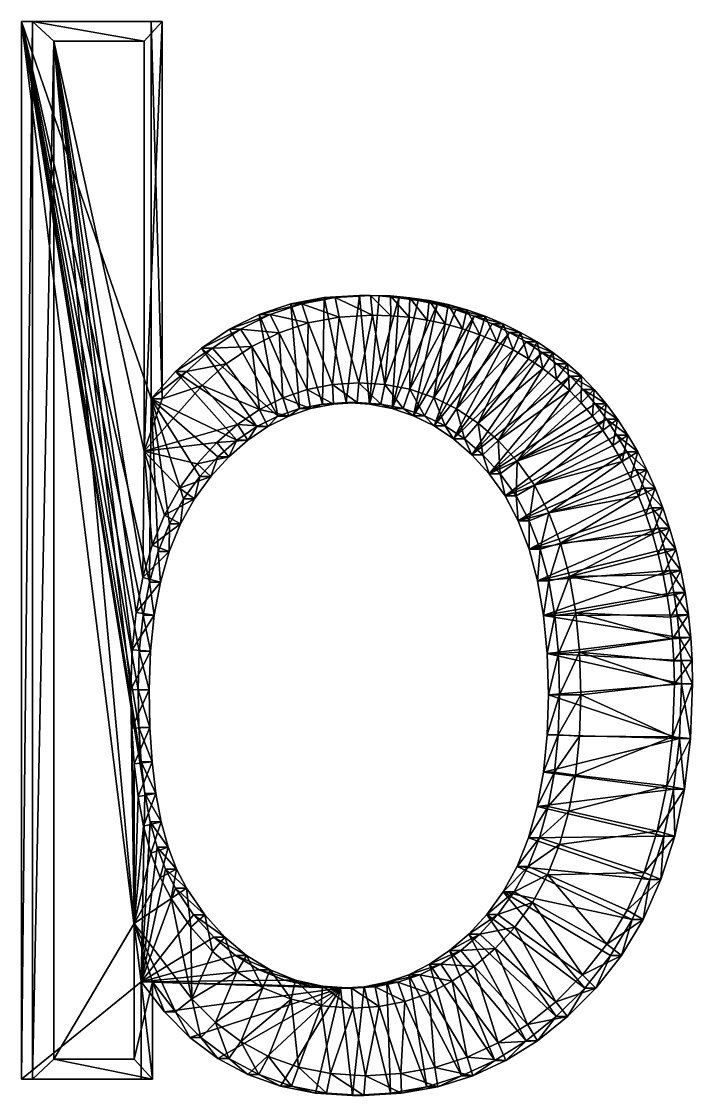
# Model space of a CAD drawing. Header units: metres. Extents: x -136 to 55, y -57 to 41.
# Drawn here: x -117.45 to -108.56, y -12.34 to 1.87 of the extents above; entities that cross this region are included whole.
import ezdxf

# ---------------------------------------------------------------- set-up
doc = ezdxf.new("R2010")
doc.units = ezdxf.units.M
doc.layers.get('0').update_dxf_attribs({"true_color": 0x57e057})

msp = doc.modelspace()

# ---------------------------------------------------------------- meshes
at = {"color": 74, "true_color": 0x58b11a}
mesh = msp.add_polyface(dxfattribs=at)
corners = [(-117.445, -12.125, 0.421), (-117.299, -12.125, 1.942), (-117.299, 1.871, 1.942), (-115.886, -6.462, 0.27), (-115.836, -5.988, 0.266), (-115.739, -6.462, 1.792), (-115.689, -5.988, 1.787), (-115.752, -5.549, 0.258), (-115.65, -9.055, 0.248), (-115.741, -8.721, 0.257), (-115.504, -9.055, 1.769), (-115.594, -8.721, 1.778), (-115.811, -8.346, 0.263), (-115.665, -8.346, 1.785), (-115.862, -7.929, 0.268), (-115.715, -7.929, 1.79), (-115.892, -7.471, 0.271), (-115.746, -7.471, 1.793), (-115.902, -6.972, 0.272), (-115.756, -6.972, 1.793), (-117.299, -12.125, 1.942), (-117.299, 1.871, 1.942), (-115.739, -6.462, 1.792), (-115.689, -5.988, 1.787), (-115.606, -5.549, 1.779), (-115.594, -8.721, 1.778), (-115.665, -8.346, 1.785), (-115.715, -7.929, 1.79), (-115.746, -7.471, 1.793), (-115.756, -6.972, 1.793), (-115.712, -10.838, 1.789), (-115.407, -11.237, 1.76), (-115.952, -10.067, 2.032), (-117.017, -11.863, 2.134), (-117.017, 1.609, 2.134), (-115.978, -6.444, 2.034), (-115.926, -5.949, 2.029), (-115.504, -9.055, 1.769), (-115.731, -9.137, 2.01), (-115.61, -9.456, 1.999), (-115.828, -8.78, 2.02), (-115.902, -8.386, 2.027), (-115.954, -7.954, 2.032), (-115.985, -7.483, 2.035), (-115.996, -6.97, 2.036), (-115.464, -9.736, 1.985), (-117.445, 1.871, 0.421), (-115.859, -10.838, 0.268), (-115.539, -9.348, 0.237)]
mesh.append_faces([[corners[k] for k in face] for face in [(42, 32, 41), (46, 47, 0)]], dxfattribs={"vtx0": -1, "vtx1": -1, "color": 74})
mesh.append_faces([[corners[k] for k in face] for face in [(32, 45, 39), (32, 39, 38), (32, 38, 40), (32, 40, 41), (47, 8, 48), (47, 9, 8), (47, 12, 9)]], dxfattribs={"vtx0": -1, "vtx2": -1, "color": 74})
mesh.append_faces([[corners[k] for k in face] for face in [(3, 4, 5), (4, 7, 6), (8, 9, 10), (9, 12, 11), (12, 14, 13), (14, 16, 15), (16, 18, 17), (18, 3, 19), (5, 6, 22), (6, 24, 23), (11, 13, 25), (13, 15, 26), (15, 17, 27), (17, 19, 28), (19, 5, 29), (30, 31, 32), (22, 23, 35), (25, 26, 40), (26, 27, 41), (27, 28, 42), (28, 29, 43), (29, 22, 44)]], dxfattribs={"vtx1": -1, "color": 74})
mesh.append_faces([[corners[k] for k in face] for face in [(34, 33, 32), (43, 44, 32), (42, 43, 32)]], dxfattribs={"vtx1": -1, "vtx2": -1, "color": 74})
mesh.append_faces([[corners[k] for k in face] for face in [(0, 1, 2), (4, 6, 5), (9, 11, 10), (12, 13, 11), (14, 15, 13), (16, 17, 15), (18, 19, 17), (3, 5, 19), (1, 20, 21), (6, 23, 22), (13, 26, 25), (15, 27, 26), (17, 28, 27), (19, 29, 28), (5, 22, 29), (20, 33, 34), (23, 36, 35), (37, 38, 39), (25, 40, 38), (26, 41, 40), (27, 42, 41), (28, 43, 42), (29, 44, 43), (22, 35, 44)]], dxfattribs={"vtx2": -1, "color": 74})
mesh = msp.add_polyface(dxfattribs=at)
corners = [(-115.752, -5.549, 0.258), (-115.606, -5.549, 1.779), (-115.689, -5.988, 1.787), (-115.635, -5.145, 0.246), (-115.489, -5.145, 1.768), (-115.485, -4.777, 0.232), (-115.339, -4.777, 1.753), (-115.302, -4.445, 0.214), (-115.156, -4.445, 1.736), (-115.085, -4.149, 0.193), (-114.939, -4.149, 1.715), (-114.846, -3.89, 0.17), (-115.606, -5.549, 1.779), (-115.689, -5.988, 1.787), (-115.489, -5.145, 1.768), (-115.339, -4.777, 1.753), (-115.156, -4.445, 1.736), (-114.939, -4.149, 1.715), (-114.699, -3.89, 1.692), (-115.582, -3.124, 1.777), (-115.822, -3.815, 2.019), (-115.055, -2.946, 1.945), (-115.926, -5.949, 2.029), (-115.839, -5.487, 2.021), (-115.715, -5.059, 2.009), (-115.554, -4.664, 1.993), (-115.355, -4.304, 1.974), (-115.119, -3.981, 1.952), (-114.699, -3.89, 1.692), (-114.86, -3.701, 1.927), (-114.585, -3.462, 1.9), (-117.017, 1.609, 2.134), (-115.978, -6.444, 2.034), (-115.996, -6.97, 2.036), (-115.952, -10.067, 2.032), (-114.594, -3.67, 0.146), (-115.728, -3.124, 0.255), (-115.408, -2.761, 0.224), (-115.836, -5.988, 0.266), (-117.445, 1.871, 0.421), (-115.886, -6.462, 0.27), (-115.811, -8.346, 0.263), (-115.859, -10.838, 0.268), (-115.862, -7.929, 0.268), (-115.892, -7.471, 0.271), (-115.902, -6.972, 0.272)]
mesh.append_faces([[corners[k] for k in face] for face in [(11, 36, 35), (9, 36, 11), (7, 36, 9), (5, 36, 7), (3, 36, 5), (0, 36, 3), (38, 39, 0), (40, 39, 38)]], dxfattribs={"vtx0": -1, "vtx1": -1, "color": 74})
mesh.append_faces([[corners[k] for k in face] for face in [(33, 31, 34), (39, 41, 42)]], dxfattribs={"vtx0": -1, "vtx1": -1, "vtx2": -1, "color": 74})
mesh.append_faces([[corners[k] for k in face] for face in [(30, 21, 20), (35, 36, 37), (39, 43, 41), (39, 44, 43), (39, 45, 44)]], dxfattribs={"vtx0": -1, "vtx2": -1, "color": 74})
mesh.append_faces([[corners[k] for k in face] for face in [(0, 3, 1), (3, 5, 4), (5, 7, 6), (7, 9, 8), (9, 11, 10), (1, 4, 12), (4, 6, 14), (6, 8, 15), (8, 10, 16), (10, 18, 17), (13, 12, 22), (12, 14, 23), (14, 15, 24), (15, 16, 25), (16, 17, 26), (17, 28, 27)]], dxfattribs={"vtx1": -1, "color": 74})
mesh.append_faces([[corners[k] for k in face] for face in [(29, 30, 20), (27, 29, 20), (26, 27, 20), (25, 26, 20), (24, 25, 20), (23, 24, 20), (22, 23, 31), (32, 22, 31), (33, 32, 31), (40, 45, 39)]], dxfattribs={"vtx1": -1, "vtx2": -1, "color": 74})
mesh.append_faces([[corners[k] for k in face] for face in [(0, 1, 2), (3, 4, 1), (5, 6, 4), (7, 8, 6), (9, 10, 8), (1, 12, 13), (4, 14, 12), (6, 15, 14), (8, 16, 15), (10, 17, 16), (19, 20, 21), (12, 23, 22), (14, 24, 23), (15, 25, 24), (16, 26, 25), (17, 27, 26), (28, 29, 27)]], dxfattribs={"vtx2": -1, "color": 74})
mesh = msp.add_polyface(dxfattribs=at)
corners = [(-113.881, -1.865, 0.077), (-114.299, -2.005, 0.118), (-113.734, -1.865, 1.599), (-114.153, -2.005, 1.639), (-114.693, -2.201, 0.156), (-114.547, -2.201, 1.677), (-115.062, -2.453, 0.191), (-114.916, -2.453, 1.713), (-115.408, -2.761, 0.224), (-115.261, -2.761, 1.746), (-115.728, -3.124, 0.255), (-115.582, -3.124, 1.777), (-115.728, 1.871, 0.255), (-115.582, 1.871, 1.777), (-117.445, 1.871, 0.421), (-117.299, 1.871, 1.942), (-117.445, -12.125, 0.421), (-113.734, -1.865, 1.599), (-114.153, -2.005, 1.639), (-114.547, -2.201, 1.677), (-114.916, -2.453, 1.713), (-115.261, -2.761, 1.746), (-115.582, -3.124, 1.777), (-115.582, 1.871, 1.777), (-117.299, 1.871, 1.942), (-117.299, -12.125, 1.942), (-113.648, -2.119, 1.81), (-114.032, -2.248, 1.847), (-114.394, -2.428, 1.882), (-114.735, -2.66, 1.915), (-115.055, -2.946, 1.945), (-115.822, -3.815, 2.019), (-115.822, 1.609, 2.019), (-117.017, 1.609, 2.134), (-117.299, -12.125, 1.942), (-113.986, -3.11, 1.842), (-113.663, -2.998, 1.811), (-114.294, -3.265, 1.872), (-115.839, -5.487, 2.021), (-113.763, -3.252, 0.066), (-114.052, -3.352, 0.094), (-114.329, -3.491, 0.121), (-115.752, -5.549, 0.258)]
mesh.append_faces([[corners[k] for k in face] for face in [(10, 14, 12)]], dxfattribs={"vtx0": -1, "color": 74})
mesh.append_faces([[corners[k] for k in face] for face in [(40, 1, 39)]], dxfattribs={"vtx0": -1, "vtx1": -1, "color": 74})
mesh.append_faces([[corners[k] for k in face] for face in [(38, 31, 33), (42, 14, 10)]], dxfattribs={"vtx0": -1, "vtx1": -1, "vtx2": -1, "color": 74})
mesh.append_faces([[corners[k] for k in face] for face in [(35, 27, 28), (37, 28, 29), (37, 29, 30), (39, 1, 0), (40, 4, 1), (40, 6, 4), (41, 8, 6)]], dxfattribs={"vtx0": -1, "vtx2": -1, "color": 74})
mesh.append_faces([[corners[k] for k in face] for face in [(0, 1, 2), (1, 4, 3), (4, 6, 5), (6, 8, 7), (8, 10, 9), (10, 12, 11), (12, 14, 13), (14, 16, 15), (2, 3, 17), (3, 5, 18), (5, 7, 19), (7, 9, 20), (9, 11, 21), (11, 13, 22), (13, 15, 23), (15, 25, 24), (17, 18, 26), (18, 19, 27), (19, 20, 28), (20, 21, 29), (21, 22, 30), (22, 23, 31), (23, 24, 32), (24, 34, 33)]], dxfattribs={"vtx1": -1, "color": 74})
mesh.append_faces([[corners[k] for k in face] for face in [(35, 36, 27), (37, 35, 28)]], dxfattribs={"vtx1": -1, "vtx2": -1, "color": 74})
mesh.append_faces([[corners[k] for k in face] for face in [(1, 3, 2), (4, 5, 3), (6, 7, 5), (8, 9, 7), (10, 11, 9), (12, 13, 11), (14, 15, 13), (3, 18, 17), (5, 19, 18), (7, 20, 19), (9, 21, 20), (11, 22, 21), (13, 23, 22), (15, 24, 23), (18, 27, 26), (19, 28, 27), (20, 29, 28), (21, 30, 29), (23, 32, 31), (24, 33, 32), (31, 32, 33)]], dxfattribs={"vtx2": -1, "color": 74})
mesh = msp.add_polyface(dxfattribs=at)
corners = [(-111.943, -1.876, -0.109), (-112.194, -1.822, -0.085), (-111.796, -1.876, 1.412), (-112.047, -1.822, 1.436), (-112.449, -1.784, -0.06), (-112.302, -1.784, 1.461), (-112.708, -1.761, -0.035), (-112.562, -1.761, 1.486), (-112.971, -1.753, -0.01), (-112.825, -1.753, 1.511), (-113.438, -1.781, 0.035), (-113.292, -1.781, 1.556), (-113.881, -1.865, 0.077), (-113.734, -1.865, 1.599), (-112.047, -1.822, 1.436), (-112.302, -1.784, 1.461), (-112.562, -1.761, 1.486), (-112.825, -1.753, 1.511), (-113.292, -1.781, 1.556), (-113.734, -1.865, 1.599), (-112.073, -2.08, 1.658), (-111.838, -2.131, 1.636), (-112.312, -2.044, 1.681), (-112.556, -2.023, 1.705), (-112.8, -2.015, 1.728), (-113.239, -2.042, 1.771), (-113.648, -2.119, 1.81), (-113.315, -3.192, 1.558), (-113.328, -2.932, 1.779), (-113.663, -2.998, 1.811), (-113.001, -3.172, 1.528), (-112.98, -2.91, 1.746), (-112.69, -3.192, 1.498), (-112.636, -2.931, 1.712), (-112.305, -2.995, 1.681), (-111.987, -3.103, 1.65), (-114.032, -2.248, 1.847), (-112.539, -3.249, -0.052), (-112.255, -3.346, -0.079), (-112.836, -3.192, -0.023), (-113.147, -3.172, 0.007), (-113.461, -3.192, 0.037), (-113.763, -3.252, 0.066)]
mesh.append_faces([[corners[k] for k in face] for face in [(37, 0, 38), (39, 4, 37), (40, 8, 39), (41, 10, 40), (42, 12, 41)]], dxfattribs={"vtx0": -1, "vtx1": -1, "color": 74})
mesh.append_faces([[corners[k] for k in face] for face in [(34, 21, 20), (34, 20, 22), (33, 22, 23), (33, 23, 24), (31, 24, 25), (28, 25, 26), (29, 26, 36), (37, 1, 0), (37, 4, 1), (39, 6, 4), (39, 8, 6), (40, 10, 8), (41, 12, 10)]], dxfattribs={"vtx0": -1, "vtx2": -1, "color": 74})
mesh.append_faces([[corners[k] for k in face] for face in [(0, 1, 2), (1, 4, 3), (4, 6, 5), (6, 8, 7), (8, 10, 9), (10, 12, 11), (3, 5, 14), (5, 7, 15), (7, 9, 16), (9, 11, 17), (11, 13, 18), (14, 15, 20), (15, 16, 22), (16, 17, 23), (17, 18, 24), (18, 19, 25)]], dxfattribs={"vtx1": -1, "color": 74})
mesh.append_faces([[corners[k] for k in face] for face in [(34, 35, 21), (33, 34, 22), (31, 33, 24), (28, 31, 25), (29, 28, 26)]], dxfattribs={"vtx1": -1, "vtx2": -1, "color": 74})
mesh.append_faces([[corners[k] for k in face] for face in [(1, 3, 2), (4, 5, 3), (6, 7, 5), (8, 9, 7), (10, 11, 9), (12, 13, 11), (5, 15, 14), (7, 16, 15), (9, 17, 16), (11, 18, 17), (13, 19, 18), (14, 20, 21), (15, 22, 20), (16, 23, 22), (17, 24, 23), (18, 25, 24), (19, 26, 25), (27, 28, 29), (30, 31, 28), (32, 33, 31)]], dxfattribs={"vtx2": -1, "color": 74})
mesh = msp.add_polyface(dxfattribs=at)
corners = [(-110.983, -2.244, -0.202), (-111.214, -2.13, -0.179), (-110.837, -2.244, 1.32), (-111.067, -2.13, 1.342), (-111.453, -2.03, -0.156), (-111.306, -2.03, 1.365), (-111.696, -1.945, -0.133), (-111.549, -1.945, 1.388), (-111.943, -1.876, -0.109), (-111.796, -1.876, 1.412), (-111.984, -3.48, -0.105), (-111.838, -3.48, 1.416), (-112.108, -3.346, 1.442), (-111.727, -3.653, -0.13), (-111.58, -3.653, 1.391), (-110.837, -2.244, 1.32), (-111.067, -2.13, 1.342), (-111.306, -2.03, 1.365), (-111.549, -1.945, 1.388), (-111.796, -1.876, 1.412), (-112.047, -1.822, 1.436), (-112.047, -1.822, 1.436), (-111.838, -3.48, 1.416), (-112.108, -3.346, 1.442), (-111.58, -3.653, 1.391), (-110.938, -2.475, 1.549), (-110.734, -2.593, 1.529), (-111.154, -2.369, 1.57), (-111.378, -2.275, 1.591), (-111.606, -2.196, 1.613), (-111.838, -2.131, 1.636), (-111.686, -3.253, 1.621), (-111.987, -3.103, 1.65), (-111.401, -3.445, 1.594), (-111.336, -3.865, 1.368), (-111.134, -3.676, 1.568), (-110.542, -2.722, 1.511), (-111.483, -3.865, -0.153), (-110.18, -2.824, -0.279), (-111.252, -4.115, -0.176), (-110.557, -2.509, -0.243), (-110.764, -2.37, -0.223), (-112.255, -3.346, -0.079)]
mesh.append_faces([[corners[k] for k in face] for face in [(37, 38, 39), (13, 40, 37), (10, 0, 13), (42, 4, 10)]], dxfattribs={"vtx0": -1, "vtx1": -1, "color": 74})
mesh.append_faces([[corners[k] for k in face] for face in [(33, 36, 26), (33, 26, 25), (31, 25, 27), (31, 27, 28), (32, 28, 29), (32, 29, 30), (13, 41, 40), (13, 0, 41), (10, 1, 0), (10, 4, 1), (42, 6, 4), (42, 8, 6)]], dxfattribs={"vtx0": -1, "vtx2": -1, "color": 74})
mesh.append_faces([[corners[k] for k in face] for face in [(0, 1, 2), (1, 4, 3), (4, 6, 5), (6, 8, 7), (10, 13, 11), (2, 3, 15), (3, 5, 16), (5, 7, 17), (7, 9, 18), (9, 20, 19), (11, 14, 22), (15, 16, 25), (16, 17, 27), (17, 18, 28), (18, 19, 29), (19, 21, 30), (22, 24, 31), (24, 34, 33)]], dxfattribs={"vtx1": -1, "color": 74})
mesh.append_faces([[corners[k] for k in face] for face in [(33, 35, 36), (31, 33, 25), (32, 31, 28)]], dxfattribs={"vtx1": -1, "vtx2": -1, "color": 74})
mesh.append_faces([[corners[k] for k in face] for face in [(1, 3, 2), (4, 5, 3), (6, 7, 5), (8, 9, 7), (10, 11, 12), (13, 14, 11), (3, 16, 15), (5, 17, 16), (7, 18, 17), (9, 19, 18), (20, 21, 19), (11, 22, 23), (14, 24, 22), (15, 25, 26), (16, 27, 25), (17, 28, 27), (18, 29, 28), (19, 30, 29), (22, 31, 32), (24, 33, 31), (34, 35, 33)]], dxfattribs={"vtx2": -1, "color": 74})
mesh = msp.add_polyface(dxfattribs=at)
corners = [(-109.563, -3.602, -0.338), (-109.701, -3.39, -0.325), (-109.416, -3.602, 1.183), (-109.555, -3.39, 1.196), (-109.85, -3.189, -0.311), (-109.703, -3.189, 1.211), (-110.009, -3, -0.295), (-109.862, -3, 1.226), (-110.18, -2.824, -0.279), (-110.033, -2.824, 1.242), (-110.362, -2.66, -0.261), (-110.216, -2.66, 1.26), (-110.557, -2.509, -0.243), (-110.411, -2.509, 1.279), (-110.764, -2.37, -0.223), (-110.618, -2.37, 1.299), (-110.983, -2.244, -0.202), (-110.837, -2.244, 1.32), (-109.416, -3.602, 1.183), (-109.287, -3.825, 1.171), (-109.555, -3.39, 1.196), (-109.703, -3.189, 1.211), (-109.862, -3, 1.226), (-110.033, -2.824, 1.242), (-110.216, -2.66, 1.26), (-110.411, -2.509, 1.279), (-110.618, -2.37, 1.299), (-110.837, -2.244, 1.32), (-109.617, -3.74, 1.422), (-109.748, -3.54, 1.434), (-109.887, -3.352, 1.448), (-110.034, -3.177, 1.462), (-110.192, -3.014, 1.477), (-110.362, -2.862, 1.493), (-110.542, -2.722, 1.511), (-110.734, -2.593, 1.529), (-110.882, -3.949, 1.544), (-111.134, -3.676, 1.568), (-111.252, -4.115, -0.176), (-111.483, -3.865, -0.153)]
mesh.append_faces([[corners[k] for k in face] for face in [(36, 29, 30), (36, 30, 31), (36, 31, 32), (37, 32, 33), (37, 33, 34), (38, 4, 1), (38, 6, 4), (38, 8, 6), (39, 10, 8), (39, 12, 10)]], dxfattribs={"vtx0": -1, "vtx2": -1, "color": 74})
mesh.append_faces([[corners[k] for k in face] for face in [(0, 1, 2), (1, 4, 3), (4, 6, 5), (6, 8, 7), (8, 10, 9), (10, 12, 11), (12, 14, 13), (14, 16, 15), (2, 3, 18), (3, 5, 20), (5, 7, 21), (7, 9, 22), (9, 11, 23), (11, 13, 24), (13, 15, 25), (15, 17, 26), (18, 20, 28), (20, 21, 29), (21, 22, 30), (22, 23, 31), (23, 24, 32), (24, 25, 33), (25, 26, 34), (26, 27, 35)]], dxfattribs={"vtx1": -1, "color": 74})
mesh.append_faces([[corners[k] for k in face] for face in [(37, 36, 32)]], dxfattribs={"vtx1": -1, "vtx2": -1, "color": 74})
mesh.append_faces([[corners[k] for k in face] for face in [(1, 3, 2), (4, 5, 3), (6, 7, 5), (8, 9, 7), (10, 11, 9), (12, 13, 11), (14, 15, 13), (16, 17, 15), (2, 18, 19), (3, 20, 18), (5, 21, 20), (7, 22, 21), (9, 23, 22), (11, 24, 23), (13, 25, 24), (15, 26, 25), (17, 27, 26), (20, 29, 28), (21, 30, 29), (22, 31, 30), (23, 32, 31), (24, 33, 32), (25, 34, 33), (26, 35, 34)]], dxfattribs={"vtx2": -1, "color": 74})
mesh = msp.add_polyface(dxfattribs=at)
corners = [(-114.846, -3.89, 0.17), (-114.699, -3.89, 1.692), (-114.939, -4.149, 1.715), (-114.594, -3.67, 0.146), (-114.447, -3.67, 1.667), (-114.329, -3.491, 0.121), (-114.183, -3.491, 1.642), (-114.052, -3.352, 0.094), (-113.906, -3.352, 1.615), (-113.763, -3.252, 0.066), (-113.617, -3.252, 1.588), (-113.461, -3.192, 0.037), (-113.315, -3.192, 1.558), (-113.147, -3.172, 0.007), (-113.001, -3.172, 1.528), (-112.836, -3.192, -0.023), (-112.69, -3.192, 1.498), (-112.539, -3.249, -0.052), (-112.392, -3.249, 1.47), (-112.255, -3.346, -0.079), (-112.108, -3.346, 1.442), (-111.984, -3.48, -0.105), (-114.699, -3.89, 1.692), (-114.939, -4.149, 1.715), (-114.447, -3.67, 1.667), (-114.183, -3.491, 1.642), (-113.906, -3.352, 1.615), (-113.617, -3.252, 1.588), (-113.315, -3.192, 1.558), (-113.001, -3.172, 1.528), (-112.69, -3.192, 1.498), (-112.392, -3.249, 1.47), (-112.108, -3.346, 1.442), (-111.838, -3.48, 1.416), (-114.86, -3.701, 1.927), (-114.585, -3.462, 1.9), (-114.294, -3.265, 1.872), (-113.986, -3.11, 1.842), (-113.663, -2.998, 1.811), (-113.328, -2.932, 1.779), (-112.98, -2.91, 1.746), (-112.636, -2.931, 1.712), (-112.305, -2.995, 1.681), (-111.987, -3.103, 1.65), (-111.838, -3.48, 1.416), (-115.055, -2.946, 1.945), (-115.062, -2.453, 0.191), (-115.408, -2.761, 0.224)]
mesh.append_faces([[corners[k] for k in face] for face in [(5, 46, 7), (3, 47, 5)]], dxfattribs={"vtx0": -1, "vtx1": -1, "color": 74})
mesh.append_faces([[corners[k] for k in face] for face in [(0, 3, 1), (3, 5, 4), (5, 7, 6), (7, 9, 8), (9, 11, 10), (11, 13, 12), (13, 15, 14), (15, 17, 16), (17, 19, 18), (19, 21, 20), (1, 4, 22), (4, 6, 24), (6, 8, 25), (8, 10, 26), (10, 12, 27), (12, 14, 28), (14, 16, 29), (16, 18, 30), (18, 20, 31), (20, 33, 32), (22, 24, 34), (24, 25, 35), (25, 26, 36), (26, 27, 37), (27, 28, 38), (28, 29, 39), (29, 30, 40), (30, 31, 41), (31, 32, 42), (32, 44, 43)]], dxfattribs={"vtx1": -1, "color": 74})
mesh.append_faces([[corners[k] for k in face] for face in [(35, 36, 45)]], dxfattribs={"vtx1": -1, "vtx2": -1, "color": 74})
mesh.append_faces([[corners[k] for k in face] for face in [(0, 1, 2), (3, 4, 1), (5, 6, 4), (7, 8, 6), (9, 10, 8), (11, 12, 10), (13, 14, 12), (15, 16, 14), (17, 18, 16), (19, 20, 18), (1, 22, 23), (4, 24, 22), (6, 25, 24), (8, 26, 25), (10, 27, 26), (12, 28, 27), (14, 29, 28), (16, 30, 29), (18, 31, 30), (20, 32, 31), (24, 35, 34), (25, 36, 35), (26, 37, 36), (27, 38, 37), (31, 42, 41), (32, 43, 42)]], dxfattribs={"vtx2": -1, "color": 74})
mesh = msp.add_polyface(dxfattribs=at)
corners = [(-111.727, -3.653, -0.13), (-111.483, -3.865, -0.153), (-111.58, -3.653, 1.391), (-111.336, -3.865, 1.368), (-111.252, -4.115, -0.176), (-111.106, -4.115, 1.346), (-111.044, -4.406, -0.196), (-110.898, -4.406, 1.326), (-110.868, -4.739, -0.213), (-110.722, -4.739, 1.309), (-110.724, -5.114, -0.226), (-110.578, -5.114, 1.295), (-110.612, -5.531, -0.237), (-110.466, -5.531, 1.284), (-110.533, -5.991, -0.245), (-111.58, -3.653, 1.391), (-111.336, -3.865, 1.368), (-111.106, -4.115, 1.346), (-110.898, -4.406, 1.326), (-110.722, -4.739, 1.309), (-110.578, -5.114, 1.295), (-110.466, -5.531, 1.284), (-110.386, -5.991, 1.276), (-110.386, -5.991, 1.276), (-111.134, -3.676, 1.568), (-110.882, -3.949, 1.544), (-110.655, -4.267, 1.522), (-110.463, -4.63, 1.503), (-110.309, -5.032, 1.488), (-110.19, -5.475, 1.477), (-110.106, -5.956, 1.469), (-108.897, -5.729, 1.352), (-109.092, -4.914, 1.371), (-109.276, -4.409, 1.389), (-109.381, -4.174, 1.399), (-109.495, -3.951, 1.41), (-109.617, -3.74, 1.422), (-109.748, -3.54, 1.434), (-108.863, -5.396, -0.406), (-109.011, -4.835, -0.391), (-109.203, -4.307, -0.373), (-109.102, -4.565, -0.383), (-109.314, -4.061, -0.362), (-109.433, -3.825, -0.351), (-109.563, -3.602, -0.338), (-109.701, -3.39, -0.325)]
mesh.append_faces([[corners[k] for k in face] for face in [(12, 38, 14), (10, 39, 12), (8, 40, 10), (6, 43, 8), (4, 45, 6)]], dxfattribs={"vtx0": -1, "vtx1": -1, "color": 74})
mesh.append_faces([[corners[k] for k in face] for face in [(27, 33, 34), (27, 34, 35), (26, 35, 36), (26, 36, 37), (10, 40, 41), (8, 42, 40), (8, 43, 42), (6, 44, 43), (6, 45, 44)]], dxfattribs={"vtx0": -1, "vtx2": -1, "color": 74})
mesh.append_faces([[corners[k] for k in face] for face in [(0, 1, 2), (1, 4, 3), (4, 6, 5), (6, 8, 7), (8, 10, 9), (10, 12, 11), (12, 14, 13), (2, 3, 15), (3, 5, 16), (5, 7, 17), (7, 9, 18), (9, 11, 19), (11, 13, 20), (13, 22, 21), (16, 17, 24), (17, 18, 25), (18, 19, 26), (19, 20, 27), (20, 21, 28), (21, 23, 29)]], dxfattribs={"vtx1": -1, "color": 74})
mesh.append_faces([[corners[k] for k in face] for face in [(29, 30, 31), (28, 29, 32), (27, 28, 33), (26, 27, 35), (25, 26, 37)]], dxfattribs={"vtx1": -1, "vtx2": -1, "color": 74})
mesh.append_faces([[corners[k] for k in face] for face in [(1, 3, 2), (4, 5, 3), (6, 7, 5), (8, 9, 7), (10, 11, 9), (12, 13, 11), (3, 16, 15), (5, 17, 16), (7, 18, 17), (9, 19, 18), (11, 20, 19), (13, 21, 20), (22, 23, 21), (17, 25, 24), (18, 26, 25), (19, 27, 26), (20, 28, 27), (21, 29, 28), (23, 30, 29)]], dxfattribs={"vtx2": -1, "color": 74})
mesh = msp.add_polyface(dxfattribs=at)
corners = [(-108.807, -5.685, -0.411), (-108.66, -5.685, 1.11), (-108.617, -5.98, 1.106), (-108.863, -5.396, -0.406), (-108.716, -5.396, 1.116), (-108.931, -5.113, -0.399), (-108.784, -5.113, 1.122), (-109.011, -4.835, -0.391), (-108.865, -4.835, 1.13), (-109.102, -4.565, -0.383), (-108.956, -4.565, 1.139), (-109.203, -4.307, -0.373), (-109.057, -4.307, 1.148), (-109.314, -4.061, -0.362), (-109.167, -4.061, 1.159), (-109.433, -3.825, -0.351), (-109.287, -3.825, 1.171), (-109.563, -3.602, -0.338), (-109.416, -3.602, 1.183), (-108.66, -5.685, 1.11), (-108.617, -5.98, 1.106), (-108.716, -5.396, 1.116), (-108.784, -5.113, 1.122), (-108.865, -4.835, 1.13), (-108.956, -4.565, 1.139), (-109.057, -4.307, 1.148), (-109.167, -4.061, 1.159), (-109.287, -3.825, 1.171), (-108.897, -5.729, 1.352), (-108.855, -6.012, 1.348), (-108.95, -5.452, 1.358), (-109.015, -5.18, 1.364), (-109.092, -4.914, 1.371), (-109.18, -4.655, 1.38), (-109.276, -4.409, 1.389), (-109.381, -4.174, 1.399), (-109.495, -3.951, 1.41), (-109.416, -3.602, 1.183), (-109.617, -3.74, 1.422), (-110.19, -5.475, 1.477), (-110.309, -5.032, 1.488), (-110.533, -5.991, -0.245), (-110.612, -5.531, -0.237), (-110.724, -5.114, -0.226)]
mesh.append_faces([[corners[k] for k in face] for face in [(39, 28, 30), (39, 30, 31), (39, 31, 32), (40, 32, 33), (40, 33, 34), (41, 3, 0), (42, 5, 3), (42, 7, 5), (43, 9, 7)]], dxfattribs={"vtx0": -1, "vtx2": -1, "color": 74})
mesh.append_faces([[corners[k] for k in face] for face in [(0, 3, 1), (3, 5, 4), (5, 7, 6), (7, 9, 8), (9, 11, 10), (11, 13, 12), (13, 15, 14), (15, 17, 16), (1, 4, 19), (4, 6, 21), (6, 8, 22), (8, 10, 23), (10, 12, 24), (12, 14, 25), (14, 16, 26), (16, 18, 27), (19, 21, 28), (21, 22, 30), (22, 23, 31), (23, 24, 32), (24, 25, 33), (25, 26, 34), (26, 27, 35), (27, 37, 36)]], dxfattribs={"vtx1": -1, "color": 74})
mesh.append_faces([[corners[k] for k in face] for face in [(0, 1, 2), (3, 4, 1), (5, 6, 4), (7, 8, 6), (9, 10, 8), (11, 12, 10), (13, 14, 12), (15, 16, 14), (17, 18, 16), (1, 19, 20), (4, 21, 19), (6, 22, 21), (8, 23, 22), (10, 24, 23), (12, 25, 24), (14, 26, 25), (16, 27, 26), (19, 28, 29), (21, 30, 28), (22, 31, 30), (23, 32, 31), (24, 33, 32), (25, 34, 33), (26, 35, 34), (27, 36, 35), (37, 38, 36)]], dxfattribs={"vtx2": -1, "color": 74})
mesh = msp.add_polyface(dxfattribs=at)
corners = [(-108.734, -7.616, -0.418), (-108.708, -6.896, -0.421), (-108.588, -7.616, 1.103), (-108.562, -6.896, 1.101), (-108.714, -6.585, -0.42), (-108.568, -6.585, 1.101), (-108.733, -6.28, -0.418), (-108.586, -6.28, 1.103), (-108.764, -5.98, -0.415), (-108.617, -5.98, 1.106), (-108.807, -5.685, -0.411), (-110.533, -5.991, -0.245), (-110.386, -5.991, 1.276), (-110.466, -5.531, 1.284), (-110.485, -6.494, -0.25), (-110.338, -6.494, 1.272), (-110.469, -7.039, -0.251), (-110.322, -7.039, 1.27), (-110.485, -7.571, -0.25), (-110.339, -7.571, 1.272), (-108.588, -7.616, 1.103), (-108.562, -6.896, 1.101), (-108.568, -6.585, 1.101), (-108.586, -6.28, 1.103), (-108.617, -5.98, 1.106), (-108.66, -5.685, 1.11), (-110.386, -5.991, 1.276), (-110.338, -6.494, 1.272), (-110.322, -7.039, 1.27), (-110.339, -7.571, 1.272), (-108.827, -7.596, 1.346), (-108.802, -6.894, 1.343), (-108.807, -6.596, 1.344), (-108.825, -6.301, 1.346), (-108.855, -6.012, 1.348), (-108.66, -5.685, 1.11), (-110.106, -5.956, 1.469), (-110.057, -6.477, 1.464), (-110.04, -7.039, 1.463), (-108.897, -5.729, 1.352)]
mesh.append_faces([[corners[k] for k in face] for face in [(14, 1, 16), (11, 6, 14)]], dxfattribs={"vtx0": -1, "vtx1": -1, "color": 74})
mesh.append_faces([[corners[k] for k in face] for face in [(38, 30, 31), (37, 31, 32), (37, 32, 33), (36, 33, 34), (36, 34, 39), (16, 1, 0), (14, 4, 1), (14, 6, 4), (11, 8, 6), (11, 10, 8)]], dxfattribs={"vtx0": -1, "vtx2": -1, "color": 74})
mesh.append_faces([[corners[k] for k in face] for face in [(0, 1, 2), (1, 4, 3), (4, 6, 5), (6, 8, 7), (8, 10, 9), (11, 14, 12), (14, 16, 15), (16, 18, 17), (2, 3, 20), (3, 5, 21), (5, 7, 22), (7, 9, 23), (9, 25, 24), (12, 15, 26), (15, 17, 27), (17, 19, 28), (20, 21, 30), (21, 22, 31), (22, 23, 32), (23, 24, 33), (24, 35, 34), (26, 27, 36), (27, 28, 37), (28, 29, 38)]], dxfattribs={"vtx1": -1, "color": 74})
mesh.append_faces([[corners[k] for k in face] for face in [(37, 38, 31), (36, 37, 33)]], dxfattribs={"vtx1": -1, "vtx2": -1, "color": 74})
mesh.append_faces([[corners[k] for k in face] for face in [(1, 3, 2), (4, 5, 3), (6, 7, 5), (8, 9, 7), (11, 12, 13), (14, 15, 12), (16, 17, 15), (18, 19, 17), (3, 21, 20), (5, 22, 21), (7, 23, 22), (9, 24, 23), (15, 27, 26), (17, 28, 27), (19, 29, 28), (21, 31, 30), (22, 32, 31), (23, 33, 32), (24, 34, 33), (27, 37, 36), (28, 38, 37)]], dxfattribs={"vtx2": -1, "color": 74})
mesh = msp.add_polyface(dxfattribs=at)
corners = [(-108.943, -8.911, -0.398), (-108.797, -8.911, 1.123), (-108.98, -9.486, 1.141), (-108.813, -8.287, -0.411), (-108.666, -8.287, 1.111), (-108.734, -7.616, -0.418), (-108.588, -7.616, 1.103), (-110.485, -7.571, -0.25), (-110.535, -8.065, -0.245), (-110.339, -7.571, 1.272), (-110.389, -8.065, 1.277), (-110.619, -8.52, -0.237), (-110.472, -8.52, 1.285), (-110.735, -8.935, -0.225), (-110.589, -8.935, 1.296), (-110.885, -9.312, -0.211), (-110.739, -9.312, 1.31), (-108.98, -9.486, 1.141), (-108.797, -8.911, 1.123), (-108.666, -8.287, 1.111), (-108.588, -7.616, 1.103), (-110.339, -7.571, 1.272), (-110.389, -8.065, 1.277), (-110.472, -8.52, 1.285), (-110.589, -8.935, 1.296), (-110.739, -9.312, 1.31), (-109.203, -9.392, 1.382), (-109.028, -8.844, 1.365), (-108.903, -8.245, 1.353), (-108.827, -7.596, 1.346), (-110.057, -7.589, 1.464), (-110.04, -7.039, 1.463), (-110.109, -8.102, 1.469), (-110.197, -8.579, 1.478), (-110.321, -9.02, 1.49), (-110.482, -9.424, 1.505), (-109.126, -9.486, -0.38), (-110.469, -7.039, -0.251)]
mesh.append_faces([[corners[k] for k in face] for face in [(13, 36, 15), (11, 0, 13), (8, 3, 11), (7, 5, 8), (37, 5, 7)]], dxfattribs={"vtx0": -1, "vtx1": -1, "color": 74})
mesh.append_faces([[corners[k] for k in face] for face in [(34, 26, 27), (33, 27, 28), (32, 28, 29), (13, 0, 36), (11, 3, 0), (8, 5, 3)]], dxfattribs={"vtx0": -1, "vtx2": -1, "color": 74})
mesh.append_faces([[corners[k] for k in face] for face in [(0, 3, 1), (3, 5, 4), (7, 8, 9), (8, 11, 10), (11, 13, 12), (13, 15, 14), (2, 1, 17), (1, 4, 18), (4, 6, 19), (9, 10, 21), (10, 12, 22), (12, 14, 23), (14, 16, 24), (17, 18, 26), (18, 19, 27), (19, 20, 28), (21, 22, 30), (22, 23, 32), (23, 24, 33), (24, 25, 34)]], dxfattribs={"vtx1": -1, "color": 74})
mesh.append_faces([[corners[k] for k in face] for face in [(34, 35, 26), (33, 34, 27), (32, 33, 28), (30, 32, 29), (31, 30, 29)]], dxfattribs={"vtx1": -1, "vtx2": -1, "color": 74})
mesh.append_faces([[corners[k] for k in face] for face in [(0, 1, 2), (3, 4, 1), (5, 6, 4), (8, 10, 9), (11, 12, 10), (13, 14, 12), (15, 16, 14), (1, 18, 17), (4, 19, 18), (6, 20, 19), (10, 22, 21), (12, 23, 22), (14, 24, 23), (16, 25, 24), (18, 27, 26), (19, 28, 27), (20, 29, 28), (21, 30, 31), (22, 32, 30), (23, 33, 32), (24, 34, 33), (25, 35, 34)]], dxfattribs={"vtx2": -1, "color": 74})
mesh = msp.add_polyface(dxfattribs=at)
corners = [(-112.318, -10.745, -0.073), (-112.608, -10.844, -0.045), (-112.172, -10.745, 1.448), (-112.461, -10.844, 1.476), (-113.964, -10.816, 0.085), (-113.817, -10.816, 1.607), (-113.459, -10.897, 1.572), (-114.299, -10.681, 0.118), (-114.153, -10.681, 1.639), (-114.611, -10.492, 0.148), (-114.465, -10.492, 1.669), (-114.9, -10.249, 0.176), (-114.754, -10.249, 1.697), (-115.166, -9.951, 0.201), (-115.019, -9.951, 1.723), (-115.408, -9.6, 0.224), (-115.262, -9.6, 1.746), (-115.539, -9.348, 0.237), (-115.393, -9.348, 1.759), (-115.65, -9.055, 0.248), (-115.504, -9.055, 1.769), (-112.172, -10.745, 1.448), (-112.461, -10.844, 1.476), (-113.817, -10.816, 1.607), (-113.459, -10.897, 1.572), (-114.153, -10.681, 1.639), (-114.465, -10.492, 1.669), (-114.754, -10.249, 1.697), (-115.019, -9.951, 1.723), (-115.262, -9.6, 1.746), (-115.393, -9.348, 1.759), (-115.504, -9.055, 1.769), (-115.594, -8.721, 1.778), (-115.594, -8.721, 1.778), (-115.407, -11.237, 1.76), (-115.189, -11.064, 1.958), (-115.952, -10.067, 2.032), (-114.249, -10.916, 1.868), (-114.596, -10.706, 1.901), (-114.915, -10.437, 1.932), (-115.203, -10.114, 1.96), (-115.464, -9.736, 1.985), (-115.61, -9.456, 1.999), (-115.731, -9.137, 2.01), (-115.859, -10.838, 0.268)]
mesh.append_faces([[corners[k] for k in face] for face in [(41, 36, 35), (44, 7, 4), (44, 9, 7), (44, 11, 9), (44, 13, 11), (44, 15, 13), (44, 17, 15)]], dxfattribs={"vtx0": -1, "vtx2": -1, "color": 74})
mesh.append_faces([[corners[k] for k in face] for face in [(0, 1, 2), (4, 7, 5), (7, 9, 8), (9, 11, 10), (11, 13, 12), (13, 15, 14), (15, 17, 16), (17, 19, 18), (2, 3, 21), (5, 8, 23), (8, 10, 25), (10, 12, 26), (12, 14, 27), (14, 16, 28), (16, 18, 29), (18, 20, 30), (20, 32, 31), (25, 26, 37), (26, 27, 38), (27, 28, 39), (28, 29, 40), (29, 30, 41), (30, 31, 42), (31, 33, 43)]], dxfattribs={"vtx1": -1, "color": 74})
mesh.append_faces([[corners[k] for k in face] for face in [(40, 41, 35), (39, 40, 35), (38, 39, 35)]], dxfattribs={"vtx1": -1, "vtx2": -1, "color": 74})
mesh.append_faces([[corners[k] for k in face] for face in [(1, 3, 2), (4, 5, 6), (7, 8, 5), (9, 10, 8), (11, 12, 10), (13, 14, 12), (15, 16, 14), (17, 18, 16), (19, 20, 18), (3, 22, 21), (5, 23, 24), (8, 25, 23), (10, 26, 25), (12, 27, 26), (14, 28, 27), (16, 29, 28), (18, 30, 29), (20, 31, 30), (32, 33, 31), (34, 35, 36), (26, 38, 37), (27, 39, 38), (28, 40, 39), (29, 41, 40), (30, 42, 41)]], dxfattribs={"vtx2": -1, "color": 74})
mesh = msp.add_polyface(dxfattribs=at)
corners = [(-110.762, -11.618, -0.223), (-110.615, -11.618, 1.299), (-111.033, -11.879, 1.339), (-110.365, -11.299, -0.261), (-110.218, -11.299, 1.26), (-109.988, -10.922, -0.297), (-109.842, -10.922, 1.224), (-109.649, -10.491, -0.33), (-109.502, -10.491, 1.191), (-109.361, -10.013, -0.358), (-109.215, -10.013, 1.164), (-109.126, -9.486, -0.38), (-108.98, -9.486, 1.141), (-108.943, -8.911, -0.398), (-110.885, -9.312, -0.211), (-111.069, -9.649, -0.193), (-110.739, -9.312, 1.31), (-110.922, -9.649, 1.328), (-111.033, -11.879, 1.339), (-110.615, -11.618, 1.299), (-110.218, -11.299, 1.26), (-109.842, -10.922, 1.224), (-109.502, -10.491, 1.191), (-109.215, -10.013, 1.164), (-108.98, -9.486, 1.141), (-110.739, -9.312, 1.31), (-110.922, -9.649, 1.328), (-111.136, -11.648, 1.568), (-110.745, -11.404, 1.53), (-110.371, -11.103, 1.494), (-110.016, -10.747, 1.46), (-109.696, -10.342, 1.429), (-109.425, -9.891, 1.403), (-109.203, -9.392, 1.382), (-110.482, -9.424, 1.505), (-110.681, -9.79, 1.524), (-111.139, -9.948, 1.349), (-110.916, -10.115, 1.547), (-111.176, -10.396, 1.572), (-111.525, -10.207, -0.149), (-111.285, -9.948, -0.172)]
mesh.append_faces([[corners[k] for k in face] for face in [(15, 5, 40), (14, 9, 15)]], dxfattribs={"vtx0": -1, "vtx1": -1, "color": 74})
mesh.append_faces([[corners[k] for k in face] for face in [(38, 28, 29), (37, 29, 30), (35, 30, 31), (34, 31, 32), (34, 32, 33), (39, 3, 0), (40, 5, 3), (15, 7, 5), (15, 9, 7), (14, 11, 9)]], dxfattribs={"vtx0": -1, "vtx2": -1, "color": 74})
mesh.append_faces([[corners[k] for k in face] for face in [(0, 3, 1), (3, 5, 4), (5, 7, 6), (7, 9, 8), (9, 11, 10), (11, 13, 12), (14, 15, 16), (2, 1, 18), (1, 4, 19), (4, 6, 20), (6, 8, 21), (8, 10, 22), (10, 12, 23), (16, 17, 25), (18, 19, 27), (19, 20, 28), (20, 21, 29), (21, 22, 30), (22, 23, 31), (23, 24, 32), (25, 26, 34), (26, 36, 35)]], dxfattribs={"vtx1": -1, "color": 74})
mesh.append_faces([[corners[k] for k in face] for face in [(37, 38, 29), (35, 37, 30), (34, 35, 31)]], dxfattribs={"vtx1": -1, "vtx2": -1, "color": 74})
mesh.append_faces([[corners[k] for k in face] for face in [(0, 1, 2), (3, 4, 1), (5, 6, 4), (7, 8, 6), (9, 10, 8), (11, 12, 10), (15, 17, 16), (1, 19, 18), (4, 20, 19), (6, 21, 20), (8, 22, 21), (10, 23, 22), (12, 24, 23), (17, 26, 25), (19, 28, 27), (20, 29, 28), (21, 30, 29), (22, 31, 30), (23, 32, 31), (24, 33, 32), (26, 35, 34), (36, 37, 35)]], dxfattribs={"vtx2": -1, "color": 74})
mesh = msp.add_polyface(dxfattribs=at)
corners = [(-112.079, -12.227, -0.096), (-111.932, -12.227, 1.425), (-112.413, -12.314, 1.472), (-111.619, -12.082, -0.14), (-111.472, -12.082, 1.381), (-111.18, -11.879, -0.183), (-111.033, -11.879, 1.339), (-110.762, -11.618, -0.223), (-111.069, -9.649, -0.193), (-111.285, -9.948, -0.172), (-110.922, -9.649, 1.328), (-111.139, -9.948, 1.349), (-111.525, -10.207, -0.149), (-111.379, -10.207, 1.372), (-111.777, -10.426, -0.125), (-111.631, -10.426, 1.396), (-112.042, -10.605, -0.1), (-111.895, -10.605, 1.422), (-112.318, -10.745, -0.073), (-112.172, -10.745, 1.448), (-111.932, -12.227, 1.425), (-112.413, -12.314, 1.472), (-111.472, -12.082, 1.381), (-111.033, -11.879, 1.339), (-110.922, -9.649, 1.328), (-111.139, -9.948, 1.349), (-111.379, -10.207, 1.372), (-111.631, -10.426, 1.396), (-111.895, -10.605, 1.422), (-112.172, -10.745, 1.448), (-111.974, -11.972, 1.649), (-112.423, -12.054, 1.692), (-111.545, -11.837, 1.607), (-111.136, -11.648, 1.568), (-110.916, -10.115, 1.547), (-111.176, -10.396, 1.572), (-111.451, -10.634, 1.598), (-111.742, -10.832, 1.626), (-112.05, -10.987, 1.656), (-112.372, -11.098, 1.687), (-110.745, -11.404, 1.53), (-110.365, -11.299, -0.261)]
mesh.append_faces([[corners[k] for k in face] for face in [(16, 3, 18), (14, 5, 16), (12, 7, 14), (9, 41, 12)]], dxfattribs={"vtx0": -1, "vtx1": -1, "color": 74})
mesh.append_faces([[corners[k] for k in face] for face in [(38, 30, 32), (37, 32, 33), (36, 33, 40), (18, 3, 0), (16, 5, 3), (14, 7, 5)]], dxfattribs={"vtx0": -1, "vtx2": -1, "color": 74})
mesh.append_faces([[corners[k] for k in face] for face in [(0, 3, 1), (3, 5, 4), (5, 7, 6), (8, 9, 10), (9, 12, 11), (12, 14, 13), (14, 16, 15), (16, 18, 17), (1, 4, 20), (4, 6, 22), (10, 11, 24), (11, 13, 25), (13, 15, 26), (15, 17, 27), (17, 19, 28), (20, 22, 30), (22, 23, 32), (25, 26, 34), (26, 27, 35), (27, 28, 36), (28, 29, 37)]], dxfattribs={"vtx1": -1, "color": 74})
mesh.append_faces([[corners[k] for k in face] for face in [(38, 39, 30), (37, 38, 32), (36, 37, 33), (35, 36, 40)]], dxfattribs={"vtx1": -1, "vtx2": -1, "color": 74})
mesh.append_faces([[corners[k] for k in face] for face in [(0, 1, 2), (3, 4, 1), (5, 6, 4), (9, 11, 10), (12, 13, 11), (14, 15, 13), (16, 17, 15), (18, 19, 17), (1, 20, 21), (4, 22, 20), (6, 23, 22), (11, 25, 24), (13, 26, 25), (15, 27, 26), (17, 28, 27), (19, 29, 28), (20, 30, 31), (22, 32, 30), (23, 33, 32), (26, 35, 34), (27, 36, 35), (28, 37, 36), (29, 38, 37)]], dxfattribs={"vtx2": -1, "color": 74})
mesh = msp.add_polyface(dxfattribs=at)
corners = [(-115.859, -10.838, 0.268), (-115.553, -11.237, 0.238), (-115.712, -10.838, 1.789), (-115.407, -11.237, 1.76), (-115.216, -11.575, 0.206), (-115.07, -11.575, 1.727), (-114.848, -11.852, 0.171), (-114.701, -11.852, 1.692), (-114.448, -12.067, 0.132), (-114.302, -12.067, 1.653), (-114.017, -12.22, 0.091), (-113.871, -12.22, 1.612), (-113.555, -12.313, 0.046), (-117.445, -12.125, 0.421), (-115.859, -12.125, 0.268), (-117.299, -12.125, 1.942), (-115.712, -12.125, 1.789), (-115.712, -10.838, 1.789), (-115.407, -11.237, 1.76), (-115.07, -11.575, 1.727), (-114.701, -11.852, 1.692), (-114.302, -12.067, 1.653), (-113.871, -12.22, 1.612), (-117.299, -12.125, 1.942), (-115.712, -12.125, 1.789), (-115.189, -11.064, 1.958), (-114.878, -11.376, 1.928), (-114.54, -11.63, 1.896), (-114.175, -11.826, 1.861), (-113.78, -11.967, 1.823), (-117.017, -11.863, 2.134), (-115.952, -11.863, 2.032), (-115.952, -10.067, 2.032), (-113.817, -10.816, 1.607), (-114.153, -10.681, 1.639), (-113.874, -11.067, 1.832), (-114.249, -10.916, 1.868), (-114.596, -10.706, 1.901), (-113.605, -10.897, 0.051), (-113.223, -10.924, 0.014), (-113.964, -10.816, 0.085)]
mesh.append_faces([[corners[k] for k in face] for face in [(13, 0, 14)]], dxfattribs={"vtx0": -1, "color": 74})
mesh.append_faces([[corners[k] for k in face] for face in [(37, 25, 26), (36, 26, 27), (35, 27, 28), (35, 28, 29), (0, 38, 39), (0, 40, 38), (39, 1, 0), (39, 4, 1), (39, 6, 4), (39, 8, 6), (39, 10, 8)]], dxfattribs={"vtx0": -1, "vtx2": -1, "color": 74})
mesh.append_faces([[corners[k] for k in face] for face in [(0, 1, 2), (1, 4, 3), (4, 6, 5), (6, 8, 7), (8, 10, 9), (10, 12, 11), (13, 14, 15), (14, 0, 16), (2, 3, 17), (3, 5, 18), (5, 7, 19), (7, 9, 20), (9, 11, 21), (15, 16, 23), (16, 2, 24), (18, 19, 25), (19, 20, 26), (20, 21, 27), (21, 22, 28), (23, 24, 30), (24, 17, 31), (33, 34, 35)]], dxfattribs={"vtx1": -1, "color": 74})
mesh.append_faces([[corners[k] for k in face] for face in [(36, 37, 26), (35, 36, 27)]], dxfattribs={"vtx1": -1, "vtx2": -1, "color": 74})
mesh.append_faces([[corners[k] for k in face] for face in [(1, 3, 2), (4, 5, 3), (6, 7, 5), (8, 9, 7), (10, 11, 9), (14, 16, 15), (0, 2, 16), (3, 18, 17), (5, 19, 18), (7, 20, 19), (9, 21, 20), (11, 22, 21), (16, 24, 23), (2, 17, 24), (19, 26, 25), (20, 27, 26), (21, 28, 27), (22, 29, 28), (24, 31, 30), (17, 32, 31), (34, 36, 35), (30, 31, 32)]], dxfattribs={"vtx2": -1, "color": 74})
mesh = msp.add_polyface(dxfattribs=at)
corners = [(-113.555, -12.313, 0.046), (-113.408, -12.313, 1.567), (-113.871, -12.22, 1.612), (-113.061, -12.343, -0.002), (-112.915, -12.343, 1.52), (-112.559, -12.314, -0.05), (-112.413, -12.314, 1.472), (-112.079, -12.227, -0.096), (-112.608, -10.844, -0.045), (-112.909, -10.904, -0.016), (-112.461, -10.844, 1.476), (-112.763, -10.904, 1.505), (-113.223, -10.924, 0.014), (-113.077, -10.924, 1.536), (-113.605, -10.897, 0.051), (-113.459, -10.897, 1.572), (-113.964, -10.816, 0.085), (-113.871, -12.22, 1.612), (-113.408, -12.313, 1.567), (-112.915, -12.343, 1.52), (-112.413, -12.314, 1.472), (-111.932, -12.227, 1.425), (-112.461, -10.844, 1.476), (-112.763, -10.904, 1.505), (-113.077, -10.924, 1.536), (-113.459, -10.897, 1.572), (-113.817, -10.816, 1.607), (-113.78, -11.967, 1.823), (-113.354, -12.052, 1.782), (-112.893, -12.081, 1.737), (-112.423, -12.054, 1.692), (-111.932, -12.227, 1.425), (-112.172, -10.745, 1.448), (-112.05, -10.987, 1.656), (-112.372, -11.098, 1.687), (-112.708, -11.164, 1.719), (-113.057, -11.187, 1.753), (-113.476, -11.157, 1.793), (-113.817, -10.816, 1.607), (-113.874, -11.067, 1.832), (-111.974, -11.972, 1.649), (-114.017, -12.22, 0.091), (-112.318, -10.745, -0.073)]
mesh.append_faces([[corners[k] for k in face] for face in [(9, 3, 12), (8, 5, 9), (42, 7, 8)]], dxfattribs={"vtx0": -1, "vtx1": -1, "color": 74})
mesh.append_faces([[corners[k] for k in face] for face in [(37, 27, 28), (36, 28, 29), (35, 29, 30), (34, 30, 40), (12, 0, 41), (12, 3, 0), (9, 5, 3), (8, 7, 5)]], dxfattribs={"vtx0": -1, "vtx2": -1, "color": 74})
mesh.append_faces([[corners[k] for k in face] for face in [(0, 3, 1), (3, 5, 4), (5, 7, 6), (8, 9, 10), (9, 12, 11), (12, 14, 13), (14, 16, 15), (2, 1, 17), (1, 4, 18), (4, 6, 19), (6, 21, 20), (10, 11, 22), (11, 13, 23), (13, 15, 24), (15, 26, 25), (17, 18, 27), (18, 19, 28), (19, 20, 29), (20, 31, 30), (32, 22, 33), (22, 23, 34), (23, 24, 35), (24, 25, 36), (25, 38, 37)]], dxfattribs={"vtx1": -1, "color": 74})
mesh.append_faces([[corners[k] for k in face] for face in [(37, 39, 27), (36, 37, 28), (35, 36, 29), (34, 35, 30)]], dxfattribs={"vtx1": -1, "vtx2": -1, "color": 74})
mesh.append_faces([[corners[k] for k in face] for face in [(0, 1, 2), (3, 4, 1), (5, 6, 4), (9, 11, 10), (12, 13, 11), (14, 15, 13), (1, 18, 17), (4, 19, 18), (6, 20, 19), (11, 23, 22), (13, 24, 23), (15, 25, 24), (18, 28, 27), (19, 29, 28), (20, 30, 29), (22, 34, 33), (23, 35, 34), (24, 36, 35), (25, 37, 36), (38, 39, 37)]], dxfattribs={"vtx2": -1, "color": 74})

doc.saveas('drawing.dxf')
